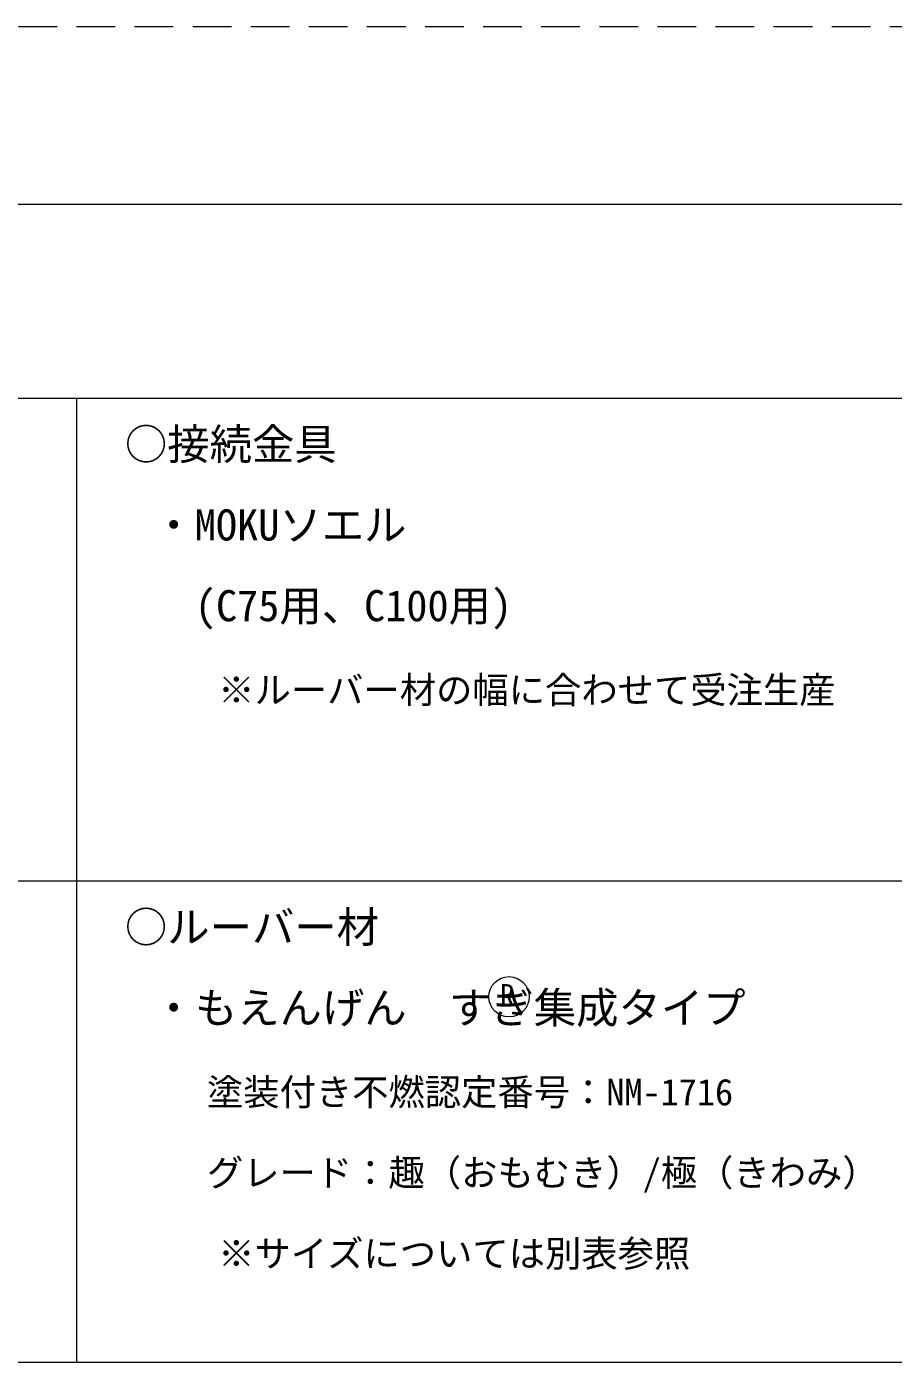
# Model space of a CAD drawing. Units: millimetres on the paper. Extents: x -205 to 205, y -143 to 143.
# Drawn here: x -177.54 to -150.69, y 101.64 to 143 of the extents above; entities that cross this region are included whole.
import ezdxf
from ezdxf.enums import TextEntityAlignment as Align

# ---------------------------------------------------------------- set-up
doc = ezdxf.new("R2010")
doc.units = ezdxf.units.MM
doc.linetypes.add('DASHED1', pattern=[1.8, 1.2, -0.6])
for name, color, linetype, lineweight in [('0-0_中心線', 7, 'Continuous', 18), ('0-6_文字__矢印', 7, 'Continuous', 18), ('F-3_野縁', 3, 'Continuous', 18)]:
    doc.layers.add(name, color=color, linetype=linetype, lineweight=lineweight)
doc.layers.add('F-6_文字__矢印', color=7, linetype='Continuous')
doc.styles.add('ＭＳ ゴシック', font='')
doc.styles.get('ＭＳ ゴシック').set_extended_font_data('MS Gothic')

msp = doc.modelspace()

# ---------------------------------------------------------------- linework, layer by layer
at = {"layer": '0-0_中心線'}
msp.add_circle((-162.598, 112.957), 0.625, dxfattribs=at)
at = {"layer": 'F-3_野縁', "linetype": 'DASHED1'}
msp.add_line((205, 143), (-205, 143), dxfattribs=at)
at = {"layer": 'F-3_野縁'}
for p, q in [((-195, 137.5), (195, 137.5)), ((-191, 131.5), (-49.25, 131.5)), ((-191, 116.546), (-49.25, 116.546)), ((-191, 101.637), (-49.25, 101.637))]:
    msp.add_line(p, q, dxfattribs=at)
at = {"layer": 'F-3_野縁', "color": 4}
msp.add_line((-176, 131.5), (-176, 101.637), dxfattribs=at)

# ---------------------------------------------------------------- texts
at = {"layer": '0-6_文字__矢印', "style": 'ＭＳ ゴシック'}
msp.add_text('\u3000(C75用、C100用)', height=0.9622, dxfattribs=at).set_placement((-173.645, 124.3), align=Align.BOTTOM_LEFT)
at = {"layer": 'F-6_文字__矢印', "style": 'ＭＳ ゴシック'}
for s, height, p in [('○接続金具', 0.9622, (-174.5, 129.3)), ('・MOKUソエル', 0.9622, (-173.645, 126.8)), ('※ルーバー材の幅に合わせて受注生産', 0.8248, (-171.609, 121.8)), ('○ルーバー材', 0.9622, (-174.5, 114.346)), ('R', 0.66, (-162.881, 112.492)), ('・もえんげん\u3000すぎ集成タイプ', 0.9622, (-173.645, 111.846)), ('\u3000 塗装付き不燃認定番号：NM-1716', 0.8248, (-173.645, 109.346)), ('\u3000 グレード：趣（おもむき）/極（きわみ）', 0.8248, (-173.645, 106.846)), ('※サイズについては別表参照', 0.8248, (-171.609, 104.346))]:
    msp.add_text(s, height=height, dxfattribs=at).set_placement(p, align=Align.BOTTOM_LEFT)

doc.saveas('drawing.dxf')
